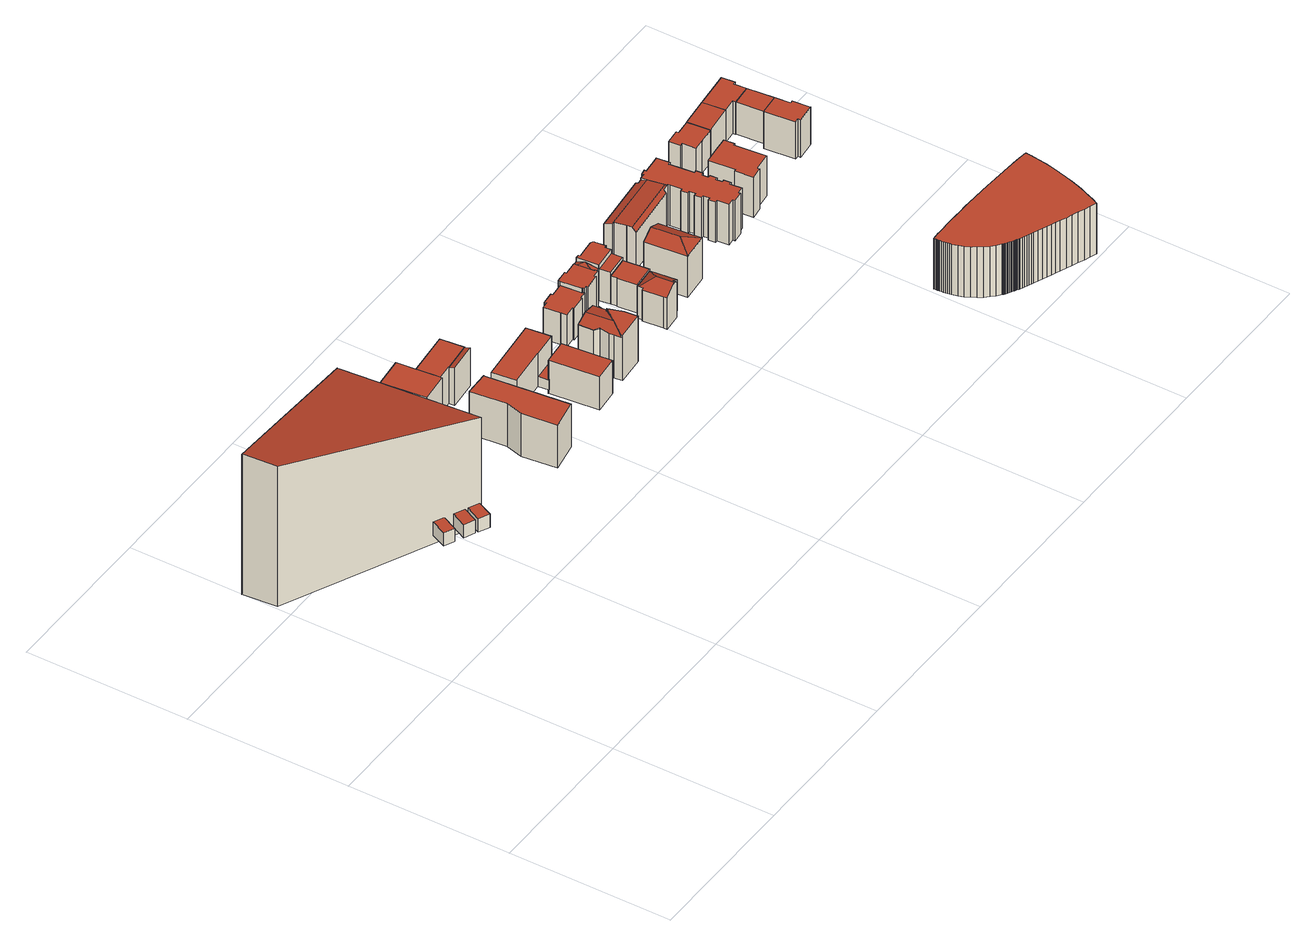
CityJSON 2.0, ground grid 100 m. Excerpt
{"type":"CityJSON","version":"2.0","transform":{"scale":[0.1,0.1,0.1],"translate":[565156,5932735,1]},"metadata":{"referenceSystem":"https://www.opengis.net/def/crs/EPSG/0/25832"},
"CityObjects":{
"building1":{"type":"Building","attributes":{"name":"Elbphilharmonie","Gemeindeschluessel":"02000000","Geometrietyp2DReferenz":"3000","function":"31001_3030","roofType":"2100","measuredHeight":96.33,"storeysAboveGround":26},"geometry":[{"type":"MultiSurface","lod":"2","boundaries":[[[0,1,2,3,4,5,6]],[[7,8,9,10,11,12,13]],[[10,3,2,11]],[[11,2,1,12]],[[12,1,0,13]],[[7,6,5,8]],[[8,5,4,9]],[[9,4,3,10]],[[7,13,0,6]]],"semantics":{"surfaces":[{"type":"RoofSurface"},{"type":"GroundSurface"},{"type":"WallSurface"}],"values":[0,1,2,2,2,2,2,2,2]}}]},
"building2":{"type":"Building","attributes":{"Gemeindeschluessel":"02000000","Geometrietyp2DReferenz":"3000","function":"51002_1332","roofType":"1000","measuredHeight":9},"geometry":[{"type":"MultiSurface","lod":"2","boundaries":[[[14,15,16,17]],[[18,19,20,21]],[[21,20,15,14]],[[20,19,16,15]],[[19,18,17,16]],[[18,21,14,17]]],"semantics":{"surfaces":[{"type":"GroundSurface"},{"type":"RoofSurface"},{"type":"WallSurface"}],"values":[0,1,2,2,2,2]}}]},
"building3":{"type":"Building","attributes":{"Gemeindeschluessel":"02000000","Geometrietyp2DReferenz":"3000","function":"51002_1332","roofType":"1000","measuredHeight":9},"geometry":[{"type":"MultiSurface","lod":"2","boundaries":[[[22,23,24,25]],[[26,27,28,29]],[[29,28,23,22]],[[28,27,24,23]],[[27,26,25,24]],[[26,29,22,25]]],"semantics":{"surfaces":[{"type":"GroundSurface"},{"type":"RoofSurface"},{"type":"WallSurface"}],"values":[0,1,2,2,2,2]}}]},
"building4":{"type":"Building","attributes":{"Gemeindeschluessel":"02000000","Geometrietyp2DReferenz":"3000","function":"51002_1332","roofType":"1000","measuredHeight":9},"geometry":[{"type":"MultiSurface","lod":"2","boundaries":[[[30,31,32,33]],[[34,35,36,37]],[[37,36,31,30]],[[36,35,32,31]],[[35,34,33,32]],[[34,37,30,33]]],"semantics":{"surfaces":[{"type":"GroundSurface"},{"type":"RoofSurface"},{"type":"WallSurface"}],"values":[0,1,2,2,2,2]}}]},
"building5":{"type":"Building","attributes":{"Gemeindeschluessel":"02000000","Geometrietyp2DReferenz":"3000","function":"51009_1610","roofType":"1000","measuredHeight":3.43},"geometry":[{"type":"MultiSurface","lod":"2","boundaries":[[[38,39,40,41]],[[42,43,44,45]],[[42,41,40,43]],[[43,40,39,44]],[[44,39,38,45]],[[45,38,41,42]]],"semantics":{"surfaces":[{"type":"RoofSurface"},{"type":"GroundSurface"},{"type":"WallSurface"}],"values":[0,1,2,2,2,2]}}]},
"building6":{"type":"Building","attributes":{"Gemeindeschluessel":"02000000","Geometrietyp2DReferenz":"3000","function":"31001_2010","roofType":"1000","measuredHeight":29.4,"storeysAboveGround":7},"geometry":[{"type":"MultiSurface","lod":"2","boundaries":[[[46,47,48,49]],[[50,51,52,53]],[[53,52,54,55]],[[46,49,56,57,50,53,55]],[[54,52,51,58,59,48,47]],[[48,59,56,49]],[[59,58,57,56]],[[58,51,50,57]],[[54,47,46,55]]],"semantics":{"surfaces":[{"type":"WallSurface"},{"type":"GroundSurface"},{"type":"RoofSurface"}],"values":[0,0,0,1,2,0,0,0,0]}}]},
"building7":{"type":"Building","attributes":{"Gemeindeschluessel":"02000000","Geometrietyp2DReferenz":"3000","function":"31001_2010","roofType":"1000","measuredHeight":32.6,"storeysAboveGround":8},"geometry":[{"type":"MultiSurface","lod":"2","boundaries":[[[60,61,62,63]],[[64,65,66,67]],[[68,69,70,71]],[[72,73,74,75]],[[76,77,78,79]],[[62,80,81,63]],[[82,61,60,83]],[[84,85,76,79,72,75,64,67,86,87,82,83]],[[74,73,78,77,88,70,69,89,66,65]],[[90,87,86,89,69,68]],[[71,70,88,85,84,91]],[[84,83,60,63,81,91]],[[82,87,90,80,62,61]],[[78,73,72,79]],[[88,77,76,85]],[[74,65,64,75]],[[66,89,86,67]],[[71,91,81,80,90,68]]],"semantics":{"surfaces":[{"type":"RoofSurface"},{"type":"WallSurface"},{"type":"GroundSurface"}],"values":[0,1,1,1,1,1,1,2,0,1,1,1,1,1,1,1,1,0]}}]},
"building8":{"type":"Building","attributes":{"Gemeindeschluessel":"02000000","Geometrietyp2DReferenz":"3000","function":"31001_1120","roofType":"1000","measuredHeight":22.73,"storeysAboveGround":7},"geometry":[{"type":"MultiSurface","lod":"2","boundaries":[[[92,93,94,95,96,97]],[[98,99,100,101]],[[102,103,104,105]],[[105,104,106,107]],[[96,108,109,97]],[[110,95,94,111]],[[111,94,93,112]],[[112,93,92,113]],[[114,98,101,102,105,107,110,111,112,113]],[[114,113,92,97,109,115]],[[110,107,106,108,96,95]],[[99,98,114,115]],[[103,102,101,100]],[[103,100,99,115,109,108,106,104]]],"semantics":{"surfaces":[{"type":"RoofSurface"},{"type":"WallSurface"},{"type":"GroundSurface"}],"values":[0,1,1,1,1,1,1,1,2,1,1,1,1,0]}}]},
"building9":{"type":"Building","attributes":{"Gemeindeschluessel":"02000000","Geometrietyp2DReferenz":"3000","function":"31001_1010","roofType":"1000","measuredHeight":22.65,"storeysAboveGround":6},"geometry":[{"type":"MultiSurface","lod":"2","boundaries":[[[116,117,118,119,120,121,122]],[[123,124,125,126,127,128,129]],[[123,122,121,124]],[[124,121,120,125]],[[125,120,119,126]],[[126,119,118,127]],[[127,118,117,128]],[[128,117,116,129]],[[129,116,122,123]]],"semantics":{"surfaces":[{"type":"RoofSurface"},{"type":"GroundSurface"},{"type":"WallSurface"}],"values":[0,1,2,2,2,2,2,2,2]}}]},
"building10":{"type":"Building","attributes":{"Gemeindeschluessel":"02000000","Geometrietyp2DReferenz":"3000","function":"51009_1610","roofType":"1000","measuredHeight":25.79},"geometry":[{"type":"MultiSurface","lod":"2","boundaries":[[[130,131,132,133]],[[133,132,134,135]],[[136,137,138,139]],[[140,141,131,130]],[[142,138,137,143,134,132,131,141]],[[136,139,144,140,130,133,135,145]],[[140,144,142,141]],[[144,139,138,142]],[[136,145,143,137]],[[145,135,134,143]]],"semantics":{"surfaces":[{"type":"WallSurface"},{"type":"RoofSurface"},{"type":"GroundSurface"}],"values":[0,0,0,0,1,2,0,0,0,0]}}]},
"building11":{"type":"Building","attributes":{"Gemeindeschluessel":"02000000","Geometrietyp2DReferenz":"3000","function":"31001_1010","roofType":"3100","measuredHeight":31.4,"storeysAboveGround":8},"geometry":[{"type":"MultiSurface","lod":"2","boundaries":[[[146,147,148,149,150,151,152,153,154,155]],[[152,156,157,158,159,160,153]],[[161,162,163,164]],[[162,165,166,163]],[[167,168,162,161]],[[168,165,162]],[[169,155,154,170]],[[171,149,148,172]],[[172,148,147,173]],[[173,147,146,174]],[[174,146,155,169]],[[150,175,151]],[[156,176,157]],[[164,160,159,161]],[[177,178,179,180]],[[180,179,181,182]],[[170,154,153,160,164,163,166,183]],[[184,171,172,173,174,169,170,183,185,186,177,180,182]],[[178,177,186,158,157,176]],[[186,185,167,161,159,158]],[[185,183,166,165,168,167]],[[187,184,182,181]],[[171,184,187,175,150,149]],[[156,152,151]],[[156,151,175,187,181,179,178,176]]],"semantics":{"surfaces":[{"type":"RoofSurface"},{"type":"WallSurface"},{"type":"GroundSurface"}],"values":[0,0,0,0,0,0,1,1,1,1,1,1,1,1,1,1,1,2,1,1,1,1,1,1,0]}}]},
"building12":{"type":"Building","attributes":{"Gemeindeschluessel":"02000000","Geometrietyp2DReferenz":"3000","function":"31001_1120","roofType":"1000","measuredHeight":21.63,"storeysAboveGround":7},"geometry":[{"type":"MultiSurface","lod":"2","boundaries":[[[188,189,190,191,192,193,194,195,196,197,198,199,200,201,202,203]],[[204,205,206,207,208,209,210,211,212,213,214,215,216,217,218,219]],[[204,203,202,205]],[[205,202,201,206]],[[206,201,200,207]],[[207,200,199,208]],[[208,199,198,209]],[[209,198,197,210]],[[210,197,196,211]],[[211,196,195,212]],[[212,195,194,213]],[[213,194,193,214]],[[214,193,192,215]],[[215,192,191,216]],[[216,191,190,217]],[[217,190,189,218]],[[218,189,188,219]],[[219,188,203,204]]],"semantics":{"surfaces":[{"type":"RoofSurface"},{"type":"GroundSurface"},{"type":"WallSurface"}],"values":[0,1,2,2,2,2,2,2,2,2,2,2,2,2,2,2,2,2]}}]},
"building13":{"type":"Building","attributes":{"Gemeindeschluessel":"02000000","Geometrietyp2DReferenz":"3000","function":"31001_1120","roofType":"1000","measuredHeight":24.56,"storeysAboveGround":8},"geometry":[{"type":"MultiSurface","lod":"2","boundaries":[[[220,221,222,223,224,225,226,227,228,229,230,231,232,233,234]],[[235,236,237,238,239,240,241,242,243,244,245,246,247,248,249]],[[235,234,233,236]],[[236,233,232,237]],[[237,232,231,238]],[[238,231,230,239]],[[239,230,229,240]],[[240,229,228,241]],[[241,228,227,242]],[[242,227,226,243]],[[243,226,225,244]],[[244,225,224,245]],[[245,224,223,246]],[[246,223,222,247]],[[247,222,221,248]],[[248,221,220,249]],[[249,220,234,235]]],"semantics":{"surfaces":[{"type":"RoofSurface"},{"type":"GroundSurface"},{"type":"WallSurface"}],"values":[0,1,2,2,2,2,2,2,2,2,2,2,2,2,2,2,2]}}]},
"building14":{"type":"Building","attributes":{"Gemeindeschluessel":"02000000","Geometrietyp2DReferenz":"3000","function":"31001_1010","roofType":"3200","measuredHeight":26.36,"storeysAboveGround":7},"geometry":[{"type":"MultiSurface","lod":"2","boundaries":[[[250,251,252,253,254,255,256]],[[252,257,258,259,260,261,262,253]],[[263,256,255,264]],[[265,251,250,266]],[[266,250,256,263]],[[267,261,260,268]],[[268,260,259,269]],[[269,259,258,270]],[[270,258,257,271]],[[265,266,263,264,272,267,268,269,270,271]],[[273,272,264,255,254]],[[262,261,267,272,273]],[[265,271,257,252,251]],[[262,273,254,253]]],"semantics":{"surfaces":[{"type":"RoofSurface"},{"type":"WallSurface"},{"type":"GroundSurface"}],"values":[0,0,1,1,1,1,1,1,1,2,1,1,1,0]}}]},
"building15":{"type":"Building","attributes":{"Gemeindeschluessel":"02000000","Geometrietyp2DReferenz":"3000","function":"31001_1010","roofType":"1000","measuredHeight":19.32,"storeysAboveGround":7},"geometry":[{"type":"MultiSurface","lod":"2","boundaries":[[[274,275,276,277]],[[274,278,279,275]],[[279,278,280,281]],[[281,280,282,283]],[[284,283,282,285]],[[286,287,284,285]],[[276,287,286,277]],[[274,277,286,285,282,280,278]],[[275,279,281,283,284,287,276]]],"semantics":{"surfaces":[{"type":"WallSurface"},{"type":"GroundSurface"},{"type":"RoofSurface"}],"values":[0,0,0,0,0,0,0,1,2]}}]},
"building16":{"type":"Building","attributes":{"Gemeindeschluessel":"02000000","Geometrietyp2DReferenz":"3000","function":"31001_1010","roofType":"1000","measuredHeight":25.72,"storeysAboveGround":8},"geometry":[{"type":"MultiSurface","lod":"2","boundaries":[[[288,289,290,291]],[[292,293,289,288]],[[294,295,296,289,293]],[[296,290,289]],[[297,298,299,300,301,302,303,304,305,306,307,308,309,310]],[[311,312,313,314]],[[240,295,294,239]],[[315,309,308,316]],[[316,308,307,317]],[[317,307,306,318]],[[318,306,305,319]],[[319,305,304,320]],[[320,304,303,321]],[[321,303,302,322]],[[322,302,301,323]],[[323,301,300,324]],[[313,299,298,314]],[[296,297,310,290]],[[325,312,311,326]],[[325,326,327,240,239,238,328,315,316,317,318,319,320,321,322,323,324]],[[315,328,291,290,310,309]],[[240,327,297,296,295]],[[327,326,311,314,298,297]],[[325,324,300,299,313,312]],[[238,239,294,293,292]],[[328,238,292,288,291]]],"semantics":{"surfaces":[{"type":"RoofSurface"},{"type":"WallSurface"},{"type":"GroundSurface"}],"values":[0,0,0,0,0,0,1,1,1,1,1,1,1,1,1,1,1,1,1,2,1,1,1,1,1,1]}}]},
"building17":{"type":"Building","attributes":{"Gemeindeschluessel":"02000000","Geometrietyp2DReferenz":"3000","function":"31001_1010","roofType":"3200","measuredHeight":32.22,"storeysAboveGround":7},"geometry":[{"type":"MultiSurface","lod":"2","boundaries":[[[329,330,331,332]],[[333,330,329]],[[330,333,334,331]],[[335,329,332,336]],[[337,334,333,338]],[[335,336,337,338]],[[335,338,333,329]],[[337,336,332,331,334]]],"semantics":{"surfaces":[{"type":"RoofSurface"},{"type":"WallSurface"},{"type":"GroundSurface"}],"values":[0,0,0,1,1,2,1,1]}}]},
"building18":{"type":"Building","attributes":{"Gemeindeschluessel":"02000000","Geometrietyp2DReferenz":"3000","function":"31001_1120","roofType":"1000","measuredHeight":28.65,"storeysAboveGround":8},"geometry":[{"type":"MultiSurface","lod":"2","boundaries":[[[339,340,341,342,343,344]],[[345,346,347,348,349,350,351,340,339]],[[352,353,354,355,356,350,349]],[[357,344,343,358]],[[358,343,342,359]],[[360,348,347,361]],[[361,347,346,362]],[[362,346,345,363]],[[364,354,353,365]],[[365,353,352,366]],[[367,368,369,370]],[[370,369,371,372]],[[372,371,373,374]],[[374,373,375,376]],[[376,375,377,378]],[[378,377,379,380]],[[380,379,381,382]],[[382,381,383,384]],[[385,386,387,388]],[[355,389,356]],[[390,391,392,393]],[[394,395,396,397]],[[397,396,398,399]],[[399,398,400,401]],[[401,400,402,403]],[[403,402,404,405]],[[405,404,406,407]],[[407,406,408,409]],[[409,408,410,411]],[[411,410,412,413]],[[413,412,414,415]],[[415,414,416,417]],[[417,416,418,419]],[[419,418,420,421]],[[421,420,422,423]],[[423,422,424,425]],[[425,424,426,427]],[[427,426,428,429]],[[429,428,430,431]],[[431,430,432,433]],[[433,432,434,435]],[[435,434,436,437]],[[437,436,438,439]],[[439,438,440,441]],[[441,440,442,443]],[[443,442,444,445]],[[445,444,446,447]],[[447,446,448,449]],[[449,448,391,390]],[[385,388,364,365,366,360,361,362,363,357,358,359,367,370,372,374,376,378,380,382,384,394,397,399,401,403,405,407,409,411,413,415,417,419,421,423,425,427,429,431,433,435,437,439,441,443,445,447,449,390,393]],[[450,341,340,351]],[[386,385,393,392]],[[395,394,384,383]],[[364,388,387,389,355,354]],[[360,366,352,349,348]],[[351,350,356]],[[357,363,345,339,344]],[[367,359,342,341,450,368]],[[351,356,389,387,386,392,391,448,446,444,442,440,438,436,434,432,430,428,426,424,422,420,418,416,414,412,410,408,406,404,402,400,398,396,395,383,381,379,377,375,373,371,369,368,450]]],"semantics":{"surfaces":[{"type":"RoofSurface"},{"type":"WallSurface"},{"type":"GroundSurface"}],"values":[0,0,0,1,1,1,1,1,1,1,1,1,1,1,1,1,1,1,1,1,1,1,1,1,1,1,1,1,1,1,1,1,1,1,1,1,1,1,1,1,1,1,1,1,1,1,1,1,1,2,1,1,1,1,1,1,1,1,0]}}]},
"building19":{"type":"Building","attributes":{"Gemeindeschluessel":"02000000","Geometrietyp2DReferenz":"3000","function":"31001_1120","roofType":"1000","measuredHeight":34.55,"storeysAboveGround":9},"geometry":[{"type":"MultiSurface","lod":"2","boundaries":[[[451,452,453,454,455,456,457,458,459,460,461,462,463,464,465,466,467,468,469,470,471,472,473,474,475,476,477,478,479,480,481,482,483,484,485,486,487,488,489,490,491,492,493,494,495,496,497,498,499,500,501,502,503,504,505,506,507,508,509,510,511,512,513,514,515,516,517,518,519,520,521,522,523,524,525,526,527,528,529,530,531,532,533,534,535,536,537,538,539,540,541,542,543,544,545,546,547,548,549,550,551,552,553,554,555,556,557,558,559,560]],[[561,562,563,564,565,566,567,568,569,570,571,572,573,574,575,576,577,578,579,580,581,582,583,584,585,586,587,588,589,590,591,592,593,594,595,596,597,598,599,600,601,602,603,604,605,606,607,608,609,610,611,612,613,614,615,616,617,618,619,620,621,622,623,624,625,626,627,628,629,630,631,632,633,634,635,636,637,638,639,640,641,642,643,644,645,646,647,648,649,650,651,652,653,654,655,656,657,658,659,660,661,662,663,664,665,666,667,668,669,670]],[[561,560,559,562]],[[562,559,558,563]],[[563,558,557,564]],[[564,557,556,565]],[[565,556,555,566]],[[566,555,554,567]],[[567,554,553,568]],[[568,553,552,569]],[[569,552,551,570]],[[570,551,550,571]],[[571,550,549,572]],[[572,549,548,573]],[[573,548,547,574]],[[574,547,546,575]],[[575,546,545,576]],[[576,545,544,577]],[[577,544,543,578]],[[578,543,542,579]],[[579,542,541,580]],[[580,541,540,581]],[[581,540,539,582]],[[582,539,538,583]],[[583,538,537,584]],[[584,537,536,585]],[[585,536,535,586]],[[586,535,534,587]],[[587,534,533,588]],[[588,533,532,589]],[[589,532,531,590]],[[590,531,530,591]],[[591,530,529,592]],[[592,529,528,593]],[[593,528,527,594]],[[594,527,526,595]],[[595,526,525,596]],[[596,525,524,597]],[[597,524,523,598]],[[598,523,522,599]],[[599,522,521,600]],[[600,521,520,601]],[[601,520,519,602]],[[602,519,518,603]],[[603,518,517,604]],[[604,517,516,605]],[[605,516,515,606]],[[606,515,514,607]],[[607,514,513,608]],[[608,513,512,609]],[[609,512,511,610]],[[610,511,510,611]],[[611,510,509,612]],[[612,509,508,613]],[[613,508,507,614]],[[614,507,506,615]],[[615,506,505,616]],[[616,505,504,617]],[[617,504,503,618]],[[618,503,502,619]],[[619,502,501,620]],[[620,501,500,621]],[[621,500,499,622]],[[622,499,498,623]],[[623,498,497,624]],[[624,497,496,625]],[[625,496,495,626]],[[626,495,494,627]],[[627,494,493,628]],[[628,493,492,629]],[[629,492,491,630]],[[630,491,490,631]],[[631,490,489,632]],[[632,489,488,633]],[[633,488,487,634]],[[634,487,486,635]],[[635,486,485,636]],[[636,485,484,637]],[[637,484,483,638]],[[638,483,482,639]],[[639,482,481,640]],[[640,481,480,641]],[[641,480,479,642]],[[642,479,478,643]],[[643,478,477,644]],[[644,477,476,645]],[[645,476,475,646]],[[646,475,474,647]],[[647,474,473,648]],[[648,473,472,649]],[[649,472,471,650]],[[650,471,470,651]],[[651,470,469,652]],[[652,469,468,653]],[[653,468,467,654]],[[654,467,466,655]],[[655,466,465,656]],[[656,465,464,657]],[[657,464,463,658]],[[658,463,462,659]],[[659,462,461,660]],[[660,461,460,661]],[[661,460,459,662]],[[662,459,458,663]],[[663,458,457,664]],[[664,457,456,665]],[[665,456,455,666]],[[666,455,454,667]],[[667,454,453,668]],[[668,453,452,669]],[[669,452,451,670]],[[670,451,560,561]]],"semantics":{"surfaces":[{"type":"RoofSurface"},{"type":"GroundSurface"},{"type":"WallSurface"}],"values":[0,1,2,2,2,2,2,2,2,2,2,2,2,2,2,2,2,2,2,2,2,2,2,2,2,2,2,2,2,2,2,2,2,2,2,2,2,2,2,2,2,2,2,2,2,2,2,2,2,2,2,2,2,2,2,2,2,2,2,2,2,2,2,2,2,2,2,2,2,2,2,2,2,2,2,2,2,2,2,2,2,2,2,2,2,2,2,2,2,2,2,2,2,2,2,2,2,2,2,2,2,2,2,2,2,2,2,2,2,2,2,2]}}]},
"building20":{"type":"Building","attributes":{"Gemeindeschluessel":"02000000","Geometrietyp2DReferenz":"3000","function":"31001_1010","roofType":"1000","measuredHeight":27.57,"storeysAboveGround":7},"geometry":[{"type":"MultiSurface","lod":"2","boundaries":[[[671,672,673,674,675,676,677,678,679,680,681,682]],[[683,684,685,686,687,688,689,690,691,692,693,694]],[[683,682,681,684]],[[684,681,680,685]],[[685,680,679,686]],[[686,679,678,687]],[[687,678,677,688]],[[688,677,676,689]],[[689,676,675,690]],[[690,675,674,691]],[[691,674,673,692]],[[692,673,672,693]],[[693,672,671,694]],[[694,671,682,683]]],"semantics":{"surfaces":[{"type":"RoofSurface"},{"type":"GroundSurface"},{"type":"WallSurface"}],"values":[0,1,2,2,2,2,2,2,2,2,2,2,2,2]}}]},
"building21":{"type":"Building","attributes":{"Gemeindeschluessel":"02000000","Geometrietyp2DReferenz":"3000","function":"31001_1120","roofType":"1000","measuredHeight":22.18,"storeysAboveGround":7},"geometry":[{"type":"MultiSurface","lod":"2","boundaries":[[[695,696,697,698,699,700,701,702,703]],[[704,705,706,707,708,709,710,711,712]],[[704,703,702,705]],[[705,702,701,706]],[[706,701,700,707]],[[707,700,699,708]],[[708,699,698,709]],[[709,698,697,710]],[[710,697,696,711]],[[711,696,695,712]],[[712,695,703,704]]],"semantics":{"surfaces":[{"type":"RoofSurface"},{"type":"GroundSurface"},{"type":"WallSurface"}],"values":[0,1,2,2,2,2,2,2,2,2,2]}}]},
"building22":{"type":"Building","attributes":{"Gemeindeschluessel":"02000000","Geometrietyp2DReferenz":"3000","function":"31001_1120","roofType":"1000","measuredHeight":22.29,"storeysAboveGround":7},"geometry":[{"type":"MultiSurface","lod":"2","boundaries":[[[713,714,715,716]],[[707,717,718,708]],[[707,716,715,717]],[[717,715,714,718]],[[718,714,713,708]],[[708,713,716,707]]],"semantics":{"surfaces":[{"type":"RoofSurface"},{"type":"GroundSurface"},{"type":"WallSurface"}],"values":[0,1,2,2,2,2]}}]},
"building23":{"type":"Building","attributes":{"Gemeindeschluessel":"02000000","Geometrietyp2DReferenz":"3000","function":"31001_1120","roofType":"1000","measuredHeight":25.65,"storeysAboveGround":7},"geometry":[{"type":"MultiSurface","lod":"2","boundaries":[[[719,720,721,722,723,724,725,726,727,728]],[[729,730,731,732,733,734,735,736,737,738]],[[729,728,727,730]],[[730,727,726,731]],[[731,726,725,732]],[[732,725,724,733]],[[733,724,723,734]],[[734,723,722,735]],[[735,722,721,736]],[[736,721,720,737]],[[737,720,719,738]],[[738,719,728,729]]],"semantics":{"surfaces":[{"type":"RoofSurface"},{"type":"GroundSurface"},{"type":"WallSurface"}],"values":[0,1,2,2,2,2,2,2,2,2,2,2]}}]},
"building24":{"type":"Building","attributes":{"Gemeindeschluessel":"02000000","Geometrietyp2DReferenz":"3000","function":"31001_1110","roofType":"1000","measuredHeight":22.17,"storeysAboveGround":6},"geometry":[{"type":"MultiSurface","lod":"2","boundaries":[[[739,740,741,742,743,744,745,746]],[[717,747,748,749,750,751,752,718]],[[717,746,745,747]],[[747,745,744,748]],[[748,744,743,749]],[[749,743,742,750]],[[750,742,741,751]],[[751,741,740,752]],[[752,740,739,718]],[[718,739,746,717]]],"semantics":{"surfaces":[{"type":"RoofSurface"},{"type":"GroundSurface"},{"type":"WallSurface"}],"values":[0,1,2,2,2,2,2,2,2,2]}}]},
"building25":{"type":"Building","attributes":{"Gemeindeschluessel":"02000000","Geometrietyp2DReferenz":"3000","function":"31001_1010","roofType":"1000","measuredHeight":22.08,"storeysAboveGround":7},"geometry":[{"type":"MultiSurface","lod":"2","boundaries":[[[753,754,755,756]],[[757,758,759,760]],[[757,756,755,758]],[[758,755,754,759]],[[759,754,753,760]],[[760,753,756,757]]],"semantics":{"surfaces":[{"type":"RoofSurface"},{"type":"GroundSurface"},{"type":"WallSurface"}],"values":[0,1,2,2,2,2]}}]}
},
"vertices":[
[1081,2386,747],[1080,2399,747],[1080,2402,747],[3,2304,973],[4,2303,973],[21,2093,973],[1152,1554,747],[1152,1554,10],[21,2093,10],[4,2303,10],[3,2304,10],[1080,2402,10],[1080,2399,10],[1081,2386,10],
[945,1653,75],[899,1557,75],[838,1586,75],[882,1683,75],[882,1683,165],[838,1586,165],[899,1557,165],[945,1653,165],
[1061,1597,74],[1015,1502,74],[950,1532,74],[996,1628,74],[996,1628,164],[950,1532,164],[1015,1502,164],[1061,1597,164],
[1141,1559,75],[1095,1463,75],[1031,1494,75],[1076,1590,75],[1076,1590,165],[1031,1494,165],[1095,1463,165],[1141,1559,165],
[1134,1767,105],[1151,1769,103],[1098,2388,103],[1081,2386,105],[1081,2386,70],[1098,2388,70],[1151,1769,70],[1134,1767,70],
[1725,1447,36],[1725,1447,330],[1703,1660,330],[1703,1660,36],[1855,1988,36],[1855,1988,330],[1855,1985,330],[1855,1985,36],[1907,1480,330],[1907,1480,36],[1731,1763,36],[1708,1984,36],[1708,1984,330],[1731,1763,330],
[1857,2171,298],[2036,2189,298],[2033,2223,288],[1854,2204,288],[1483,2393,38],[1483,2393,364],[1662,2411,364],[1662,2411,38],[1671,2333,291],[1671,2333,364],[1686,2188,364],[1686,2188,291],[1506,2169,38],[1506,2169,364],[1491,2315,364],[1491,2315,38],[1690,2140,38],[1690,2140,364],[1511,2121,364],[1511,2121,38],[2033,2223,291],[1854,2204,291],[2036,2189,38],[1857,2171,38],[1854,2205,38],[1685,2188,38],[1670,2333,38],[2018,2368,38],[1685,2188,364],[1670,2333,364],[2018,2368,291],[1854,2205,291],
[2198,1804,136],[2204,1805,136],[2203,1812,136],[2347,1826,136],[2341,1883,136],[2192,1868,136],[1946,1844,69],[1946,1844,296],[1931,1993,296],[1931,1993,69],[2331,2034,69],[2331,2034,296],[2347,1884,296],[2347,1884,69],[2341,1884,296],[2341,1884,69],[2341,1883,296],[2192,1868,296],[2347,1826,69],[2203,1812,69],[2204,1805,69],[2198,1804,69],[2192,1869,69],[2192,1869,296],
[2204,1805,267],[2234,1512,267],[2383,1528,267],[2372,1634,267],[2353,1827,267],[2347,1826,267],[2203,1812,267],[2203,1812,40],[2347,1826,40],[2353,1827,40],[2372,1634,40],[2383,1528,40],[2234,1512,40],[2204,1805,40],
[2467,1796,69],[2467,1796,327],[2492,1798,327],[2492,1798,69],[2507,1744,327],[2507,1744,69],[2525,1690,69],[2525,1690,327],[2500,1686,327],[2500,1686,69],[2476,1703,69],[2476,1703,327],[2500,1682,327],[2536,1725,327],[2500,1682,69],[2536,1725,69],
[2476,1703,330],[2500,1682,336],[2493,1618,332],[2495,1592,332],[2500,1548,332],[2561,1628,350],[2570,1640,352],[2553,1805,352],[2492,1798,337],[2467,1796,330],[2579,1652,350],[2637,1728,333],[2636,1728,333],[2647,1742,330],[2639,1814,330],[2647,1742,307],[2651,1783,327],[2640,1814,307],[2639,1814,307],[2656,1814,308],[2656,1815,307],[2661,1761,307],[2661,1762,308],[2467,1796,38],[2492,1798,38],[2495,1592,38],[2493,1618,38],[2500,1682,38],[2476,1703,38],[2500,1548,350],[2637,1728,350],[2667,1636,38],[2667,1636,350],[2675,1558,350],[2675,1558,38],[2675,1557,350],[2675,1557,38],[2656,1815,38],[2501,1540,38],[2661,1761,38],[2636,1728,38],[2501,1540,350],
[2541,1951,284],[2544,1951,284],[2548,1915,284],[2609,1920,284],[2610,1911,284],[2702,1920,284],[2701,1930,284],[2747,1935,284],[2746,1946,284],[2740,1945,284],[2727,2074,284],[2643,2066,284],[2642,2077,284],[2568,2070,284],[2570,2058,284],[2530,2054,284],[2530,2054,68],[2570,2058,68],[2568,2070,68],[2642,2077,68],[2643,2066,68],[2727,2074,68],[2740,1945,68],[2746,1946,68],[2747,1935,68],[2701,1930,68],[2702,1920,68],[2610,1911,68],[2609,1920,68],[2548,1915,68],[2544,1951,68],[2541,1951,68],
[2727,2074,313],[2740,1945,313],[2746,1946,313],[2747,1935,313],[2767,1937,313],[2768,1927,313],[2860,1936,313],[2859,1946,313],[2904,1951,313],[2902,1971,313],[2897,1970,313],[2885,2090,313],[2801,2082,313],[2800,2093,313],[2726,2086,313],[2726,2086,67],[2800,2093,67],[2801,2082,67],[2885,2090,67],[2897,1970,67],[2902,1971,67],[2904,1951,67],[2859,1946,67],[2860,1936,67],[2768,1927,67],[2767,1937,67],[2747,1935,67],[2746,1946,67],[2740,1945,67],[2727,2074,67],
[2975,1588,251],[2977,1568,251],[3054,1576,300],[3043,1680,300],[2970,1740,258],[2972,1715,258],[2962,1714,251],[3084,1579,281],[3082,1599,281],[3129,1604,251],[3129,1607,251],[3113,1764,251],[3112,1764,252],[2962,1714,37],[2972,1715,37],[2977,1568,37],[2975,1588,37],[3113,1764,37],[3129,1607,37],[3129,1604,37],[3082,1599,37],[3084,1579,37],[2969,1751,37],[2969,1751,251],
[2969,1751,69],[2969,1751,262],[2957,1868,262],[2957,1868,69],[3113,1764,69],[3113,1764,262],[3112,1775,69],[3112,1775,262],[3097,1921,69],[3097,1921,262],[2958,1907,262],[2958,1907,69],[2962,1869,69],[2962,1869,262],
[2884,2101,285],[2916,2039,325],[2936,2107,284],[2884,2102,284],[2885,2090,284],[2897,1971,285],[2897,1970,284],[2902,1971,284],[2950,1976,284],[2950,1976,310],[2950,1975,310],[3090,1989,310],[3086,2027,310],[3101,2029,310],[3094,2091,310],[3093,2098,310],[3089,2103,310],[3083,2108,310],[3076,2110,310],[3014,2104,310],[2959,2098,310],[2958,2109,310],[2936,2107,310],[2958,1907,283],[3097,1921,283],[3090,1989,283],[2950,1975,283],[2958,2109,67],[2959,2098,67],[3014,2104,67],[3076,2110,67],[3083,2108,67],[3089,2103,67],[3093,2098,67],[3094,2091,67],[3101,2029,67],[3086,2027,67],[3097,1921,67],[2958,1907,67],[2950,1976,67],[2884,2102,67],
[3249,1617,319],[3325,1710,360],[3307,1882,360],[3223,1873,319],[3417,1634,319],[3391,1890,319],[3249,1617,38],[3223,1873,38],[3391,1890,38],[3417,1634,38],
[3264,2096,310],[3662,2137,310],[3658,2169,298],[3629,2166,298],[3627,2181,292],[3260,2144,292],[3265,2093,311],[3280,2094,311],[3287,2020,318],[3289,2020,318],[3292,1990,321],[3673,2028,321],[3664,2118,312],[3294,1966,293],[3643,2002,293],[3642,2016,311],[3674,2020,311],[3674,2021,312],[3260,2144,35],[3627,2181,35],[3629,2166,35],[3289,2020,35],[3287,2020,35],[3280,2094,35],[3265,2093,35],[3642,2016,35],[3643,2002,35],[3294,1966,35],[3688,2172,35],[3688,2172,312],[3687,2183,312],[3687,2183,35],[3720,2187,312],[3720,2187,35],[3721,2176,312],[3721,2176,35],[3823,2186,312],[3823,2186,35],[3838,2188,312],[3838,2188,35],[3846,2107,312],[3846,2107,35],[3831,2106,312],[3831,2106,35],[3839,2026,312],[3839,2026,35],[3690,2012,35],[3690,2012,312],[3689,2021,312],[3689,2021,35],[3674,2020,312],[3683,1938,35],[3683,1938,312],[3697,1940,312],[3697,1940,35],[3847,1956,35],[3847,1956,312],[3862,1958,312],[3862,1958,35],[3866,1914,312],[3866,1914,35],[3851,1913,312],[3851,1913,35],[3855,1875,312],[3855,1875,35],[3870,1876,312],[3870,1876,35],[3874,1833,312],[3874,1833,35],[3859,1832,312],[3859,1832,35],[3863,1794,312],[3863,1794,35],[3878,1796,312],[3878,1796,35],[3882,1752,312],[3882,1752,35],[3868,1751,312],[3868,1751,35],[3875,1680,312],[3875,1680,35],[3834,1676,312],[3834,1676,35],[3835,1662,312],[3835,1662,35],[3771,1655,312],[3771,1655,35],[3769,1669,312],[3769,1669,35],[3726,1665,312],[3726,1665,35],[3718,1735,312],[3718,1735,35],[3704,1734,312],[3704,1734,35],[3699,1777,312],[3699,1777,35],[3714,1779,312],[3714,1779,35],[3710,1816,312],[3710,1816,35],[3695,1815,312],[3695,1815,35],[3691,1858,312],[3691,1858,35],[3706,1860,312],[3706,1860,35],[3702,1897,312],[3702,1897,35],[3687,1895,312],[3687,1895,35],[3658,2169,312],
[4007,556,380],[4007,550,380],[4008,544,380],[4008,539,380],[4009,527,380],[4010,515,380],[4012,503,380],[4013,492,380],[4016,480,380],[4018,468,380],[4027,436,380],[4039,404,380],[4054,374,380],[4071,345,380],[4090,317,380],[4112,292,380],[4135,268,380],[4161,246,380],[4163,244,380],[4166,242,380],[4168,240,380],[4171,239,380],[4173,237,380],[4175,235,380],[4182,231,380],[4189,227,380],[4195,223,380],[4202,219,380],[4209,215,380],[4216,211,380],[4221,208,380],[4227,205,380],[4233,202,380],[4238,199,380],[4244,196,380],[4250,193,380],[4263,187,380],[4276,181,380],[4288,175,380],[4301,170,380],[4315,164,380],[4328,159,380],[4354,148,380],[4380,137,380],[4406,126,380],[4432,115,380],[4458,104,380],[4485,94,380],[4521,79,380],[4557,65,380],[4593,51,380],[4629,36,380],[4665,23,380],[4702,9,380],[4703,8,380],[4719,41,380],[4733,75,380],[4747,108,380],[4760,142,380],[4772,177,380],[4783,212,380],[4797,260,380],[4810,308,380],[4821,357,380],[4830,406,380],[4837,456,380],[4843,506,380],[4843,510,380],[4844,514,380],[4844,518,380],[4844,523,380],[4845,527,380],[4845,531,380],[4845,532,380],[4845,533,380],[4845,534,380],[4845,535,380],[4845,536,380],[4846,537,380],[4846,538,380],[4846,539,380],[4846,540,380],[4846,541,380],[4772,549,380],[4698,555,380],[4623,560,380],[4549,565,380],[4475,569,380],[4400,572,380],[4355,574,380],[4310,575,380],[4265,576,380],[4220,576,380],[4175,577,380],[4130,577,380],[4125,577,380],[4119,576,380],[4113,576,380],[4107,576,380],[4101,576,380],[4095,576,380],[4081,576,380],[4066,576,380],[4051,576,380],[4037,575,380],[4022,575,380],[4007,575,380],[4007,573,380],[4007,567,380],[4007,561,380],[4007,561,34],[4007,567,34],[4007,573,34],[4007,575,34],[4022,575,34],[4037,575,34],[4051,576,34],[4066,576,34],[4081,576,34],[4095,576,34],[4101,576,34],[4107,576,34],[4113,576,34],[4119,576,34],[4125,577,34],[4130,577,34],[4175,577,34],[4220,576,34],[4265,576,34],[4310,575,34],[4355,574,34],[4400,572,34],[4475,569,34],[4549,565,34],[4623,560,34],[4698,555,34],[4772,549,34],[4846,541,34],[4846,540,34],[4846,539,34],[4846,538,34],[4846,537,34],[4845,536,34],[4845,535,34],[4845,534,34],[4845,533,34],[4845,532,34],[4845,531,34],[4845,527,34],[4844,523,34],[4844,518,34],[4844,514,34],[4843,510,34],[4843,506,34],[4837,456,34],[4830,406,34],[4821,357,34],[4810,308,34],[4797,260,34],[4783,212,34],[4772,177,34],[4760,142,34],[4747,108,34],[4733,75,34],[4719,41,34],[4703,8,34],[4702,9,34],[4665,23,34],[4629,36,34],[4593,51,34],[4557,65,34],[4521,79,34],[4485,94,34],[4458,104,34],[4432,115,34],[4406,126,34],[4380,137,34],[4354,148,34],[4328,159,34],[4315,164,34],[4301,170,34],[4288,175,34],[4276,181,34],[4263,187,34],[4250,193,34],[4244,196,34],[4238,199,34],[4233,202,34],[4227,205,34],[4221,208,34],[4216,211,34],[4209,215,34],[4202,219,34],[4195,223,34],[4189,227,34],[4182,231,34],[4175,235,34],[4173,237,34],[4171,239,34],[4168,240,34],[4166,242,34],[4163,244,34],[4161,246,34],[4135,268,34],[4112,292,34],[4090,317,34],[4071,345,34],[4054,374,34],[4039,404,34],[4027,436,34],[4018,468,34],[4016,480,34],[4013,492,34],[4012,503,34],[4010,515,34],[4009,527,34],[4008,539,34],[4008,544,34],[4007,550,34],[4007,556,34],
[3984,1789,311],[3969,1787,311],[3981,1676,311],[4054,1684,311],[4053,1698,311],[4053,1699,311],[4163,1711,311],[4144,1903,311],[4156,1905,311],[4149,1970,311],[4047,1960,311],[3968,1951,311],[3968,1951,36],[4047,1960,36],[4149,1970,36],[4156,1905,36],[4144,1903,36],[4163,1711,36],[4053,1699,36],[4053,1698,36],[4054,1684,36],[3981,1676,36],[3969,1787,36],[3984,1789,36],
[4013,2149,290],[4028,2151,290],[4036,2067,290],[4103,2074,290],[4199,2084,290],[4185,2223,290],[4094,2214,290],[4092,2229,290],[4006,2220,290],[4006,2220,69],[4092,2229,69],[4094,2214,69],[4185,2223,69],[4199,2084,69],[4103,2074,69],[4036,2067,69],[4028,2151,69],[4013,2149,69],
[4199,2084,292],[4377,2102,292],[4363,2242,292],[4185,2223,292],[4363,2242,69],[4377,2102,69],
[4496,1745,291],[4521,1747,291],[4521,1746,291],[4522,1732,291],[4638,1744,291],[4636,1758,291],[4627,1852,291],[4611,1850,291],[4602,1944,291],[4477,1932,291],[4477,1932,34],[4602,1944,34],[4611,1850,34],[4627,1852,34],[4636,1758,34],[4638,1744,34],[4522,1732,34],[4521,1746,34],[4521,1747,34],[4496,1745,34],
[4377,2102,291],[4459,2111,291],[4461,2095,291],[4585,2107,291],[4577,2181,291],[4595,2183,291],[4586,2264,291],[4363,2242,291],[4586,2264,69],[4595,2183,69],[4577,2181,69],[4585,2107,69],[4461,2095,69],[4459,2111,69],
[4477,1932,290],[4602,1944,290],[4585,2107,290],[4461,2095,290],[4461,2095,70],[4585,2107,70],[4602,1944,70],[4477,1932,70]
]}
